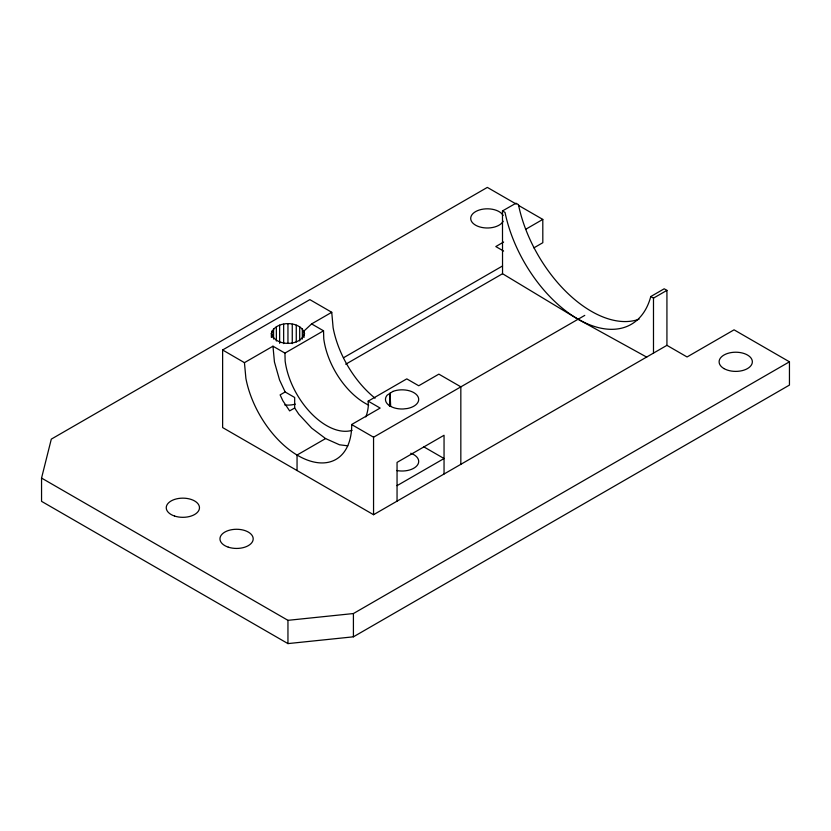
<?xml version="1.0" encoding="UTF-8"?>
<svg xmlns="http://www.w3.org/2000/svg" width="831" height="831" viewBox="0 0 831 831"><rect width="100%" height="100%" fill="white"/><g stroke="black" fill="none" stroke-linecap="round" stroke-linejoin="round"><path stroke-width="1.25" d="M516.176 204.042L487.34 187.401L51.304 439.132L41.55 478.074L41.55 501.342L287.952 643.599L353.414 636.816L789.45 385.075L789.45 361.807L734.064 329.834L687.071 356.966L666.929 345.343L666.929 290.372L664.198 288.793L650.777 296.542A106.7 61.598 60 0 1 577.898 319.042A106.7 61.598 60 0 1 505.03 212.404L502.475 210.929L502.547 273.721L578.064 319.26L646.726 357.133M375.061 398.184A75.953 43.856 60 0 1 333.117 327.726L331.746 312.29L309.859 299.627L222.625 349.976L222.625 427.57L373.555 514.711L666.929 345.343M287.952 643.599L287.952 620.331L41.55 478.074M353.414 636.816L353.414 613.548L789.45 361.807M373.555 514.711L373.555 437.21L351.617 424.537L380.141 408.063L368.175 401.155L406.785 378.874L418.72 385.761L438.861 374.137L460.831 386.82L460.831 464.342M397.052 501.145L397.052 462.4L444.045 435.267L444.045 474.013M653.488 353.113L653.488 298.121L650.777 296.542M389.968 406.162L390.051 393.281L390.663 406.245M389.479 406.162L390.051 393.281M271.342 333.48C275.113 320.392 300.864 320.236 304.572 333.522C300.625 346.683 275.321 346.662 271.342 333.48L271.342 337.365M331.746 312.29L311.604 323.913L304.001 331.039L304.001 337.5M222.625 349.976L244.439 362.659L272.973 346.195L284.94 353.102L285.147 361.059A59.344 34.258 60 0 0 352.074 430.323M284.94 353.102L323.539 330.811L323.758 338.778A59.344 34.258 60 0 0 368.694 405.154M503.638 242.029L495.806 246.558L503.607 251.066M526.013 229.107L542.799 219.415L542.82 242.704L533.866 247.877M343.473 357.777L502.547 265.972M285.158 391.983L280.12 394.891L282.862 400.76L289.635 410.898L294.673 408L294.673 397.478L285.158 391.983L279.569 380.027L274.438 361.994L272.973 346.195M345.717 364.227L502.547 273.721M347.815 445.821L339.515 444.793L325.586 438.571L297.051 455.045L297.051 470.543M373.555 437.21L584.775 315.385M653.488 298.121L666.929 290.372M397.052 485.657L444.045 458.525L423.903 446.901M502.475 210.929L515.989 203.221L518.451 204.644A106.7 61.598 60 0 0 639.049 319.197M287.952 620.331L353.414 613.548M518.399 205.33L542.799 219.415M311.604 323.913L323.539 330.811M325.586 438.571L311.718 428.162L298.859 414.274L294.673 408M351.617 424.537L351.721 425.732A75.953 43.856 60 0 1 304.063 458.712A75.953 43.856 60 0 1 245.903 378.469L244.439 362.659M368.175 401.155L368.31 406.037A59.344 34.258 60 0 1 365.806 416.913M302.339 328.723L302.339 339.069M299.7 326.728L299.7 340.949M296.262 325.191L296.262 341.998M292.263 324.235L292.263 343.629M287.952 323.893L287.952 343.296M283.651 324.215L283.651 343.619M279.642 325.17L279.642 343.286M276.359 326.78L276.359 341.011M273.565 328.681L273.565 339.027M271.903 330.998L271.903 337.459M410.743 453.248A16.62 9.598 0 0 1 417.12 465.516A16.62 9.598 0 0 1 396.688 470.502M295.306 404.126A16.62 9.588 0 0 1 284.711 404.936M503.212 221.223A16.62 9.588 0 0 1 477.7 226.219A16.62 9.588 0 0 1 477.524 210.659A16.62 9.588 0 0 1 503.15 215.458M392.897 391.422L387.204 395.14A16.62 9.588 0 0 0 403.118 408.987L407.367 408.509A16.62 9.588 0 0 0 417.006 395.203A16.62 9.588 0 0 0 392.897 391.422M723.988 368.59A16.62 9.588 0 0 0 751.785 364.29A16.62 9.588 0 0 0 731.436 352.541A16.62 9.588 0 0 0 723.988 368.59M228.276 547.162A16.62 9.588 0 0 0 253.195 538.862A16.62 9.588 0 0 0 228.276 530.552A16.62 9.588 0 0 0 228.276 547.162M174.562 516.041A16.62 9.588 0 0 0 199.482 507.731A16.62 9.588 0 0 0 174.562 499.431A16.62 9.588 0 0 0 174.562 516.041"/></g></svg>
